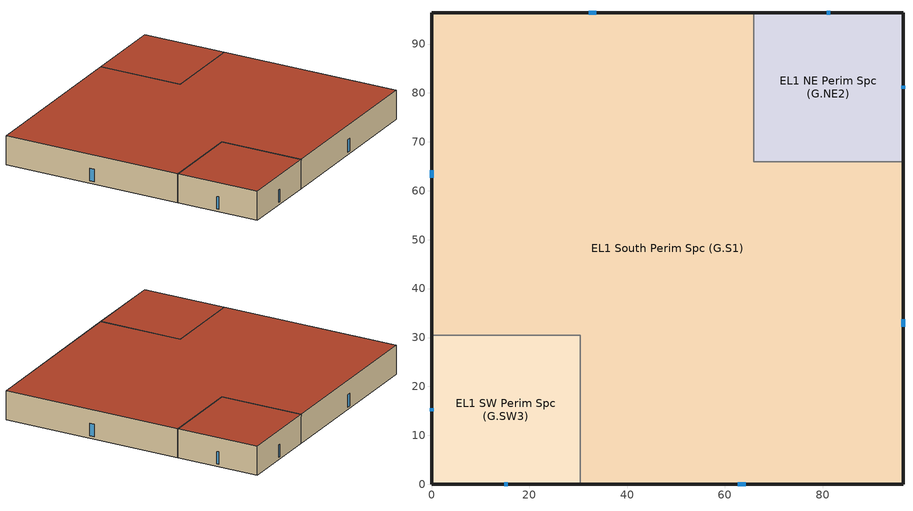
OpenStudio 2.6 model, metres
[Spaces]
EL1 South Perim Spc (G.S1)
 floor ground: 30.46,30.46 0,30.46 0,96.39 65.84,96.39 65.84,65.93 96.39,65.93 96.39,0 30.46,0 z0
 wall outside: 65.84,96.39 0,96.39 0,30.46 / 30.46,0 96.39,0 96.39,65.93 z0:10.67
 wall to EL1 NE Perim Spc (G.NE2): 96.39,65.93 65.84,65.93 65.84,96.39 z0:10.67
 wall to EL1 SW Perim Spc (G.SW3): 0,30.46 30.46,30.46 30.46,0 z0:10.67
 window: 96.39,32.2 96.39,33.74 / 33.69,96.39 32.15,96.39 / 0,64.2 0,62.66 / 62.66,0 64.19,0 z0.91:5.49
 roof outside: 96.39,0 96.39,65.93 65.84,65.93 65.84,96.39 0,96.39 0,30.46 30.46,30.46 30.46,0 z10.67
EL1 NE Perim Spc (G.NE2)
 floor ground: 65.84,65.93 65.84,96.39 96.39,96.39 96.39,65.93 z0
 wall outside: 96.39,65.93 96.39,96.39 65.84,96.39 z0:10.67
 window: 81.47,96.39 80.76,96.39 / 96.39,80.81 96.39,81.52 z0.91:5.49
 roof outside: 96.39,96.39 65.84,96.39 65.84,65.93 96.39,65.93 z10.67
EL1 SW Perim Spc (G.SW3)
 floor ground: 30.46,30.46 30.46,0 0,0 0,30.46 z0
 wall outside: 0,30.46 0,0 30.46,0 z0:10.67
 window: 14.87,0 15.58,0 / 0,15.58 0,14.87 z0.91:5.49
 roof outside: 0,0 30.46,0 30.46,30.46 0,30.46 z10.67
[Site]
Site 1
[ClimateZones]
Climate Zone Institution Name 2=CEC; Climate Zone Document Name 2=California Climate Zone Descriptions; Climate Zone Document Year 2=1995
[Building]
DEER_MLI: Standards Number of Stories=1; Standards Number of Above Ground Stories=1
[BuildingStory]
EL1 Ground Flr
[Space] Building Story=EL1 Ground Flr
Name | Space Type | Thermal Zone
EL1 South Perim Spc (G.S1) | Work | EL1 South Perim Spc (G.S1) ZN
EL1 NE Perim Spc (G.NE2) | StockRoom | EL1 NE Perim Spc (G.NE2) ZN
EL1 SW Perim Spc (G.SW3) | StockRoom | EL1 SW Perim Spc (G.SW3) ZN
[SpaceType] Standards Building Type=MLI
Name | Standards Space Type
StockRoom | StockRoom
Work | Work
[ThermalZone] Use Ideal Air Loads=No
EL1 South Perim Spc (G.S1) ZN; EL1 NE Perim Spc (G.NE2) ZN; EL1 SW Perim Spc (G.SW3) ZN
[Sizing:Zone] Zone Cooling Design Supply Air Temperature Input Method=SupplyAirTemperature; Zone Cooling Design Supply Air Temperature {C}=14; Zone Cooling Design Supply Air Temperature Difference {deltaC}=11.11; Zone Heating Design Supply Air Temperature Input Method=SupplyAirTemperature; Zone Heating Design Supply Air Temperature {C}=40; Zone Heating Design Supply Air Temperature Difference {deltaC}=11.11; Zone Cooling Design Supply Air Humidity Ratio {kg-H2O/kg-air}=0.0085; Zone Heating Design Supply Air Humidity Ratio {kg-H2O/kg-air}=0.008; Cooling Design Air Flow Method=DesignDay; Heating Design Air Flow Method=DesignDay; Account for Dedicated Outdoor Air System=No; Dedicated Outdoor Air System Control Strategy=NeutralSupplyAir; Dedicated Outdoor Air Low Setpoint Temperature for Design {C}=autosize; Dedicated Outdoor Air High Setpoint Temperature for Design {C}=autosize
EL1 South Perim Spc (G.S1) ZN; EL1 NE Perim Spc (G.NE2) ZN; EL1 SW Perim Spc (G.SW3) ZN
